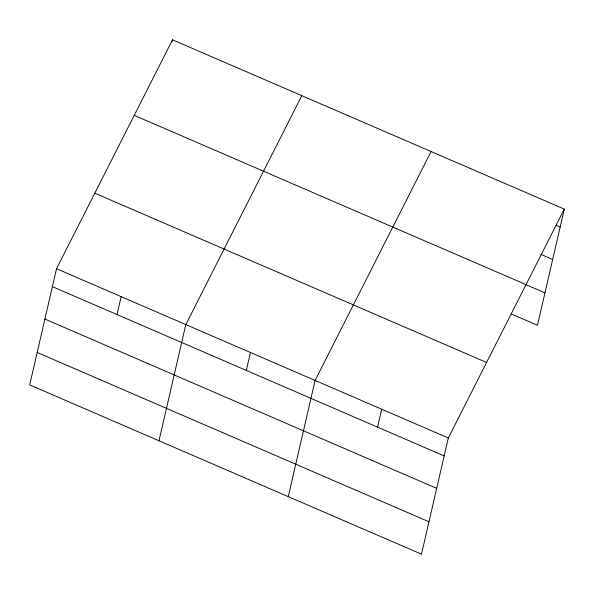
<?xml version="1.0" encoding="UTF-8"?>
<svg xmlns="http://www.w3.org/2000/svg" width="594" height="594" viewBox="0 0 594 594"><rect width="100%" height="100%" fill="white"/><g stroke="black" fill="none" stroke-linecap="round" stroke-linejoin="round"><path stroke-width="0.89" d="M56.527 268.718L29.7 384.905L421.488 554.187L448.314 438.001L564.3 209.095L172.512 39.813L56.527 268.718L448.314 438.001M172.097 41.602L172.512 39.813M117.033 314.575L121.169 296.644M158.992 440.77L185.818 324.576L301.804 95.679M246.324 370.433L250.46 352.509M288.283 496.636L315.102 380.442L431.088 151.537M377.569 427.145L381.712 409.221M564.3 209.095L537.473 325.282L511.337 313.988M555.947 225.2L560.164 227.019M540.874 254.343L552.672 259.444M134.237 115.347L526.024 284.63M525.571 284.481L544.965 292.857M94.802 193.176L486.59 362.459M52.383 286.642L444.178 455.925M44.899 319.067L436.687 488.35M37.184 352.48L428.979 521.762"/></g></svg>
